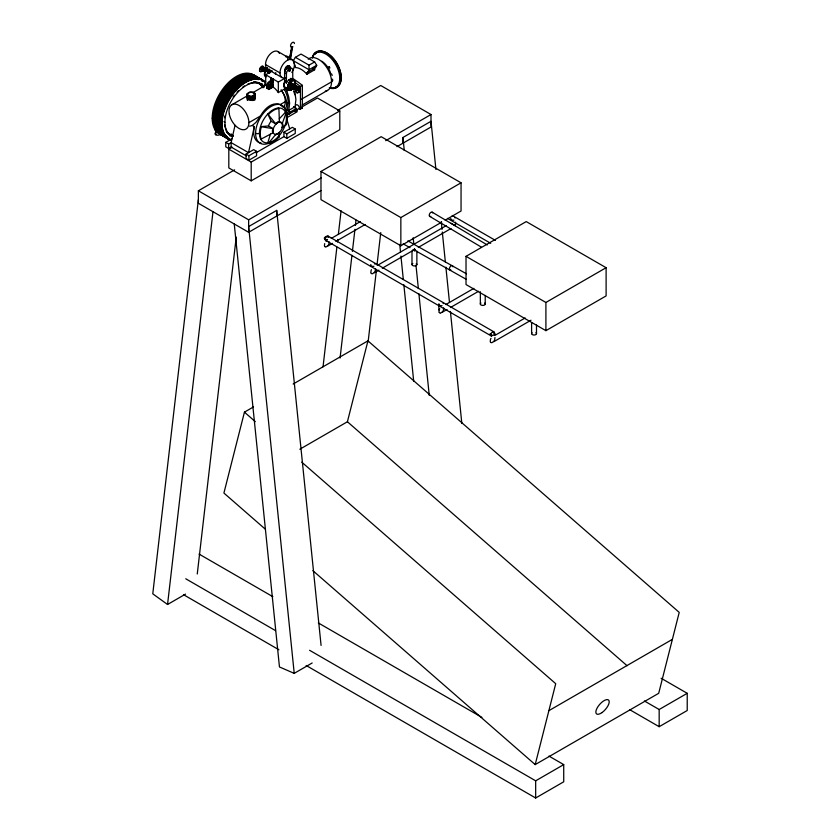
<?xml version="1.0" encoding="UTF-8"?>
<svg xmlns="http://www.w3.org/2000/svg" width="840" height="840" viewBox="0 0 840 840"><rect width="100%" height="100%" fill="white"/><g stroke="black" fill="none" stroke-linecap="round" stroke-linejoin="round"><path stroke-width="1.26" d="M268.842 89.502L268.842 87.644A4.095 2.363 -60 0 1 271.73 82.624L273.105 81.837L273.105 79.055L273.105 87.035L268.842 89.502A14.07 8.117 60 0 0 266.647 88.242L266.647 86.373A4.095 2.363 -60 0 1 269.546 81.364L270.921 80.567L270.921 77.784L270.921 81.207M455.584 224.469L455.584 222.201M282.891 107.079L280.287 104.538L285.338 101.619M262.206 70.108C259.854 70.602 262.941 66.538 262.154 69.3M287.868 84.452L287.858 85.208L289.401 82.782M298.064 87.801L297.927 86.73L299.219 88.379L298.011 90.857L298.893 90.038L298.61 88.578M261.261 69.594L261.817 68.145L261.891 69.29M261.114 69.542C261.24 66.927 265.892 66.329 263.351 69.93M297.602 90.52C299.607 88.379 294.599 92.159 297.581 87.843A1.984 1.25 -51.8 0 1 297.832 87.654M297.791 90.584L298.862 89.502M299.849 90.311C297.685 92.957 300.437 88.83 298.935 89.786M298.715 89.492L298.694 90.468M262.164 67.053L261.807 66.434M262.374 66.927L265.514 68.114L265.293 70.644M265.346 71.852L265.85 70.539M268.653 71.001L268.359 69.731L269.094 70.98M290.556 83.538L289.863 85.249M295.659 89.418C293.013 89.481 296.971 84.924 297.665 86.677C296.226 86.405 294.189 89.743 296.121 89.838M267.529 69.184C266.017 67.211 262.678 71.631 265.041 71.809M264.096 87.234L264.915 83.307A19.992 11.54 60 0 1 265.671 81.742M198.366 199.689L152.775 593.827L167.548 604.485L185.504 594.122M167.548 604.485L212.982 211.712M197.264 573.982L236.219 237.132M323.032 366.849L336.882 247.18M337.481 241.983L337.785 239.379M338.383 234.171L341.093 210.767M340.064 358.029L351.95 255.276M352.401 251.381L354.953 229.268M355.404 225.362L356.013 220.164M368.12 341.828L376.394 270.291M376.992 265.094L380.751 232.575M268.559 143.252A19.1 11.025 -60 0 0 278.901 137.277L279.394 132.248A6.825 3.938 -60 0 1 275.825 134.305L268.559 143.252L267.803 142.821L270.438 134.117M291.69 84.389C292.299 79.832 285.999 85.764 289.411 85.691M296.32 87.066L295.659 88.599M298.641 88.4C299.229 84.588 293.727 90.384 296.93 90.006M290.062 59.441L292.12 46.914A2.709 1.848 71.5 0 0 292.509 47.135L290.441 59.661M288.771 82.719L288.54 83.528M297.465 87.822C298.064 83.023 291.711 89.302 295.25 88.998M291.879 86.877C292.53 90.258 295.995 83.118 292.509 84.084C289.055 86.625 291.753 88.337 293.444 84.851C297.35 83.843 293.244 90.531 293.401 88.043C293.811 85.145 298.473 85.155 296.478 88.547M292.12 46.914A2.72 1.565 -60 0 1 291.637 47.072L289.632 58.58L292.016 47.303A2.72 1.565 -60 0 0 292.509 47.135M235.022 125.297L231.137 142.622L231.137 147.073L246.33 155.852M249.543 126.158A13.629 9.776 76.8 0 0 250.467 126.042L252.231 125.454L254.321 126.662L248.504 152.649L231.137 142.622L228.669 144.049L225.771 142.38L225.771 146.832L228.669 148.502L231.137 147.073M267.351 69.29L265.44 69.972L265.031 72.177M266.144 70.171L266.049 68.397L266.899 69.321M286.031 111.363A2.73 1.575 60 0 0 289.096 114.261A2.73 1.575 60 0 0 288.781 110.376L289.632 103.152L288.76 97.073A19.992 11.54 60 0 0 287.543 93.408L286.44 88.904L284.592 87.833L284.592 89.88A3.444 1.984 60 0 1 285.348 91.34L285.831 92.453A19.309 11.151 60 0 1 288.162 102.764M294.157 110.439A2.73 1.575 60 0 0 296.026 109.83A2.73 1.575 60 0 0 295.05 106.754L295.911 99.53L295.029 93.461A19.992 11.54 60 0 0 293.811 89.786L293.391 88.557M253.502 406.917L244.44 412.156L223.913 493.059L265.419 529.263M299.828 449.232L347.413 421.754L367.941 340.851L679.224 612.392L658.697 693.304L535.196 764.6L312.858 570.644M535.196 764.6L555.723 683.697L301.76 462.147M263.109 70.077L264.317 68.408L265.797 68.187L263.708 70.329L263.844 71.484L264.925 71.127M260.137 68.439L260.82 67.63M278.156 108.035L278.901 108.465L279.394 121.895A6.825 3.938 -60 0 0 275.825 123.953L271.194 121.275L267.803 113.998L275.825 123.953M273.903 140.721L273.441 141.351M247.013 94.217L249.543 92.033L252.672 92.033L254.888 93.314L254.888 97.346L251.108 98.805L247.328 97.346L247.013 94.217L248.209 95.886L251.108 96.579L253.995 95.886L255.203 94.217M247.013 96.442L247.328 95.54M282.408 123.113L282.093 123.448A6.825 3.938 -60 0 1 282.093 127.564L282.408 127.544A7.319 4.221 -60 0 0 282.408 123.113L286.209 112.686L285.453 112.245L279.237 118.881M324.671 243.632L324.419 245.952M298.589 90.174L298.641 90.111A1.774 0.903 -67.6 0 1 298.389 90.426M291.889 85.785C294.431 80.808 286.524 84.651 289.873 86.069M262.973 69.311C265.965 64.103 262.469 72.471 264.17 70.948M264.716 70.308C266.238 64.512 261.103 71.789 262.784 70.445C260.348 70.812 264.831 65.142 262.374 66.812M290.64 85.281L291.113 83.528L290.493 82.677M292.383 86.299C295.071 80.283 286.471 86.531 290.85 86.111M306.936 74.245A18.417 10.637 60 0 0 295.355 67.557L295.355 65.993A11.519 6.647 60 0 1 293.286 60.648L295.397 57.309L301.004 54.065L314.622 61.929L316.722 65.268A11.519 6.647 60 0 1 314.654 68.219L306.936 72.681L306.936 74.245L314.654 69.783L314.654 68.219M292.908 86.688C295.827 81.953 287.847 84.683 290.923 86.793C292.194 82.835 296.552 84.987 293.601 88.284C296.919 90.227 295.334 81.281 292.593 86.814C292.194 90.888 294.483 82.593 296.3 86.205M260.421 116.056L255.938 122.43L252.304 125.423M291.701 86.1L291.48 87.423L292.698 86.972M260.505 138.6L261.25 139.03L273.126 132.741A6.825 3.938 -60 0 1 273.126 128.625L268.495 125.958L260.505 126.662L273.126 128.625M298.746 90.279C300.394 89.03 299.775 85.859 298.032 87.297M326.109 241.511L326.77 241.017M273.21 141.561L268.853 143.525M282.408 127.544L286.209 124.624A19.1 11.025 -60 0 0 286.209 112.686M268.37 70.749L269.524 70.403L269.787 70.99M286.135 88.074L278.324 92.589A14.07 8.117 60 0 0 265.703 85.302L265.703 74.77L272.381 70.917M290.861 78.288L292.709 79.359A5.733 3.308 -60 0 0 286.44 82.971L284.592 81.911L284.592 72.733A4.095 2.363 -60 0 1 287.49 67.725L287.973 67.442A4.095 2.363 -60 0 1 290.776 68.355M286.44 82.971L286.44 73.805A4.095 2.363 -60 0 1 289.338 68.786L289.821 68.513A4.095 2.363 -60 0 1 292.709 70.182L292.793 79.706M231.914 104.727L247.38 95.802M252.893 92.62L267.257 84.326M266.647 88.242L270.921 85.775L270.921 83.496M265.703 74.77L278.324 82.058L285.002 78.204M295.397 57.309L309.005 65.163L314.622 61.929M316.722 65.268L309.005 69.72A11.519 6.647 60 0 1 306.936 72.681M284.592 89.88L289.821 86.867M288.445 89.534L290.535 88.326M286.44 90.951L290.619 88.536M295.691 105.473A2.73 1.575 60 0 1 298.074 105.357A2.73 1.575 60 0 1 299.387 108.864L300.447 109.053L300.447 86.468L302.379 85.355A111.762 64.533 60 0 0 293.57 79.023M248.903 122.651L260.484 115.962C264.285 109.127 271.572 101.588 280.14 104.475M286.724 103.845L288.656 102.722M225.771 142.38L231.987 138.789M301.445 99.246L331.538 81.868A4.095 2.363 0 0 0 332.262 79.097M286.534 111.048L288.624 109.841M288.781 110.376L295.05 106.754M289.244 112.613L295.512 108.99M302.054 105.115L327.548 90.395M286.87 115.311L294.126 111.121M296.131 110.219L299.46 108.297M301.518 107.184L317.425 97.996L339.801 110.922L339.801 129.686L251.202 180.841L228.816 167.927L228.816 149.153L232.228 147.189M299.387 108.864L302.379 107.94L302.379 85.355M300.447 109.053L302.379 107.94M286.44 117.936L297.098 111.783L297.098 109.4M246.036 154.077L253.68 149.656L256.578 151.326L256.578 155.778L248.923 160.198L246.036 158.529L246.036 154.077L248.923 155.747L256.578 151.326M283.92 136.657L283.92 132.195L292.341 127.334L295.239 129.003L295.239 133.465L286.808 138.327L283.92 136.657L255.927 152.817M283.92 132.195L286.808 133.875L295.239 129.003M320.943 190.543L248.64 232.291L198.366 203.27L198.366 190.785L234.612 169.859M337.691 110.345L380.73 85.502L431.004 114.523L431.004 127.008L396.963 146.653M228.816 149.153L251.202 162.078L339.801 110.922M441.745 222.149L400.848 245.763L320.975 199.647L320.975 171.444L381.171 136.689L461.055 182.805L461.055 211.008L445.147 220.185M198.366 190.785L248.64 219.807L321.132 177.954M385.697 140.679L431.004 114.523M321.08 645.435L276.696 210.389L248.64 226.579L294.221 673.355L312.175 662.981M402.948 143.199L402.948 137.487L431.004 121.296L435.918 169.491M331.264 238.423L360.476 221.56M327.999 245.952L332.504 243.348M335.885 241.406L365.159 224.501M320.975 171.444L400.848 217.56L461.055 182.805M377.675 265.22L446.208 225.656M374.409 272.748L378.913 270.144M382.294 268.202L414.95 249.344M418.331 247.391L450.986 228.533M466.022 256.347L526.229 221.592L606.113 267.708L606.113 295.911L545.905 330.666L466.022 284.55L466.022 256.347L545.905 302.463L606.113 267.708M293.16 384.027L367.941 340.851M445.809 304.563L473.897 288.341M442.544 312.092L447.048 309.488M450.429 307.534L478.58 291.281M494.834 335.454L525.168 317.951M493.815 341.691L530.985 320.229M548.877 710.661L672.378 639.366M309.582 650.286L535.668 780.812L563.724 764.61L563.724 781.799L535.668 798L306.169 665.5M644.396 700.98L659.169 709.506L687.225 693.315L687.225 710.504L659.169 726.695L629.633 709.643M267.047 85.638L269.315 86.625M272.832 84.819L270.648 83.79M269.178 70.938L270.05 70.739L268.464 70.098M289.391 82.541L290.252 82.341M261.797 66.528L262.038 66.329A2.961 1.712 -60 0 0 259.55 70.602A2.961 1.712 -60 0 0 262.815 70.161M326.161 246.918L328.01 245.564A4.809 3.927 -60 0 0 328.881 244.052L329.144 241.784M491.978 342.657L493.826 341.292A4.809 3.927 -60 0 0 494.707 339.78L494.959 337.502M372.55 273.725L374.419 272.349A4.809 3.927 -60 0 0 375.291 270.837L375.554 268.559M440.664 313.068L442.554 311.693A4.809 3.927 -60 0 0 443.425 310.181L443.688 307.902M287.752 85.218L289.223 84.966L289.937 82.698M289.411 82.005L289.947 82.1M213.938 118.335L214.904 118.892M325.5 246.981L324.713 246.54M371.91 273.777L371.102 273.315M440.044 313.11L439.226 312.627M491.348 342.72L490.497 342.227M262.017 66.329L262.038 66.329A2.961 1.712 -60 0 1 263.34 69.216M294.221 673.355L279.457 666.96L234.255 223.986M339.738 78.246L341.219 77.438M407.873 240.87L466.536 273.84M403.179 243.852L410.025 247.664M413.448 249.564L466.294 279.342M277.851 51.502L292.32 59.861M293.286 60.648L309.005 69.72L309.005 65.163M287.973 67.442L289.821 68.513M287.49 67.725L289.338 68.786M287.731 67.914L289.58 68.975M284.592 72.733L286.44 73.805M265.503 64.543L279.972 72.902M289.58 79.454L291.512 80.567M288.614 79.558L291.512 81.228M267.624 69.227L282.093 77.585M261.261 68.03L262.175 68.555M262.363 68.67L265.608 70.539M289.023 84.063L298.736 89.67M267.236 67.956L267.236 71.883L269.084 72.954A5.733 3.308 -60 0 1 270.931 70.403M260.096 68.702L261.019 69.227M261.209 69.342L265.524 71.831M287.858 84.725L297.581 90.342M297.769 90.447L298.694 90.983M291.512 89.25L287.647 87.024A4.914 2.835 -60 0 0 289.349 85.533M289.58 88.809L291.512 89.922M270.921 80.567L273.105 81.837M269.546 81.364L271.73 82.624M266.647 86.373L268.842 87.644M452.245 215.471L495.411 240.387M285.453 124.194L286.209 124.624M447.531 218.39L490.697 243.306M279.31 121.853L282.093 123.448M451.038 223.262L451.899 223.745M452.183 223.913L454.146 225.047M454.398 225.194L455.238 225.687M278.156 136.847L278.901 137.277M223.965 121.674L224.931 122.231M212.195 118.22L213.161 118.776M214.127 119.333L214.904 119.784M215.859 120.341L216.636 120.782M217.602 121.338L218.369 121.79M219.334 122.346L220.112 122.787M221.078 123.344L222.043 123.9M327.999 236.061L493.815 331.79M325.553 240.293L491.379 336.021M661.091 678.226L687.225 693.315M199.028 554.064L272.874 596.694M318.318 622.933L481.919 717.392M548.95 756.084L563.724 764.61M185.745 578.781L275.499 630.609M183.477 594.668L278.901 649.761M432.191 212.173L487.253 244.944M429.713 216.384L481.404 247.149M295.176 82.551L300.447 86.468M253.995 94.773L255.203 96.442M347.413 421.754L627.071 665.721M244.44 412.156L255.308 421.638M286.808 119.154L289.737 128.845M490.224 341.628L490.487 339.36A4.809 3.927 -60 0 1 490.98 338.394M438.974 312.092L439.215 309.76A4.809 3.927 -60 0 1 439.73 308.752M370.829 272.727L371.081 270.428A4.809 3.927 -60 0 1 371.427 269.682M331.758 74.036L332.147 75.505M441.242 221.592L442.04 229.404M442.302 232.008L445.358 261.965M445.893 267.173L449.474 302.348M450.408 311.462L461.843 423.486M402.948 137.487L404.281 150.518M413.185 237.783L413.847 244.303M415.968 265.135L418.362 288.582M418.897 293.8L429.261 395.399M399.735 244.335L400.533 252.158M400.932 256.064L403.316 279.52M403.851 284.729L413.69 381.139M291.102 83.454L291.113 83.528A5.733 3.308 -60 0 0 291.68 80.178M288.194 102.785L287.627 108.139L286.755 109.368A2.73 1.575 60 0 0 285.978 110.386M659.169 709.506L659.169 726.695M545.905 302.463L545.905 330.666M536.498 325.017L536.498 333.606M535.668 780.812L535.668 798M531.605 322.57L531.605 333.606M485.226 295.418L485.226 304.006M480.344 291.743L480.344 304.006M438.879 304.311L438.879 309.971M416.871 251.055L416.871 264.537M414.435 248.598L414.435 251.055M411.989 251.055L411.989 264.537M400.848 217.56L400.848 245.763M286.808 133.875L286.808 138.327M278.324 82.058L278.324 92.589M276.696 210.389L276.696 216.101M269.084 69.017L269.084 72.954M254.888 93.314L254.888 97.346M253.995 95.886L253.995 98.112M252.672 96.401L252.672 98.627M251.108 96.579L251.108 98.805M251.202 162.078L251.202 180.841M249.543 96.401L249.543 98.627M248.923 155.747L248.923 160.198M248.64 219.807L248.64 232.291M248.598 97.892L248.598 98.448M248.209 95.886L248.209 98.112M248.209 99.12L248.209 100.076M247.328 93.314L247.328 97.346M228.669 144.049L228.669 148.502M215.796 134.768L216.279 130.032A2.047 1.186 0 0 1 215.912 129.749M263.791 68.544A2.961 1.712 -60 0 1 260.453 71.631A2.961 1.712 -60 0 1 260.831 67.41A2.961 1.712 -60 0 1 263.875 67.62M293.727 91.486A12.274 7.088 60 0 1 294.798 94.752M261.146 143.062A21.829 12.6 -60 0 1 254.321 126.662M268.328 143.43A21.829 12.6 -60 0 1 255.675 131.513A21.829 12.6 -60 0 1 271.205 106.397A21.829 12.6 -60 0 1 286.44 114.124M259.476 133.224A2.73 1.575 0 0 1 255.612 133.224M286.87 115.678A2.73 1.575 0 0 1 286.482 117.632M261.25 139.03A19.1 11.025 -60 0 1 261.25 127.092M268.559 114.439A19.1 11.025 -60 0 1 278.901 108.465M279.531 132.542A7.319 4.221 -60 0 1 275.688 134.747M272.811 133.088A7.319 4.221 -60 0 1 272.811 128.656M275.688 123.659A7.319 4.221 -60 0 1 279.531 121.443M268.495 125.958A6.825 3.938 -60 0 1 271.194 121.275M222.285 135.051A34.115 19.698 -60 0 1 218.957 94.993A34.115 19.698 -60 0 1 255.413 76.251M253.712 82.089A29.337 16.936 -60 0 1 263.014 87.854M233.425 135.544A29.337 16.936 -60 0 1 226.139 131.03M247.464 84.305A29.337 16.936 -60 0 1 263.277 87.255M233.121 135.87A29.337 16.936 -60 0 1 224.668 124.751M224.668 117.779A29.337 16.936 -60 0 1 224.941 115.899M233.121 96.905A29.337 16.936 -60 0 1 234.392 95.214M237.079 92.064A29.337 16.936 -60 0 1 238.497 90.615M242.928 86.919A29.337 16.936 -60 0 1 244.44 85.922M253.491 82.068A30.02 17.336 -60 0 1 263.708 86.74M232.848 136.479A30.02 17.336 -60 0 1 226.684 132.101M232.585 136.657A30.02 17.336 -60 0 1 231.998 99.897A30.02 17.336 -60 0 1 263.855 86.236M230.727 140.291A34.115 19.698 -60 0 1 229.415 99.593A34.115 19.698 -60 0 1 265.251 81.931M229.761 139.734A34.115 19.698 -60 0 1 228.448 99.036A34.115 19.698 -60 0 1 264.285 81.375M225.719 135.534A33.023 19.068 -60 0 1 228.984 99.372A33.023 19.068 -60 0 1 258.783 79.653M261.397 80.661A33.023 19.068 -60 0 1 262.584 81.386M227.167 136.773A32.75 18.911 -60 0 1 226.086 135.902M222.233 129.476A32.75 18.911 -60 0 1 230.937 95.004A32.75 18.911 -60 0 1 257.891 79.443M228.018 137.624A33.023 19.068 -60 0 1 226.286 101.976A33.023 19.068 -60 0 1 257.817 79.097M230.191 139.619A34.115 19.698 -60 0 1 227.483 98.48A34.115 19.698 -60 0 1 264.348 81.879M230.895 139.44A34.115 19.698 -60 0 1 225.498 100.202A34.115 19.698 -60 0 1 262.542 80.377M227.252 137.183A33.023 19.068 -60 0 1 226.065 100.464A33.023 19.068 -60 0 1 258.394 79.076M222.484 132.72A32.75 18.911 -60 0 1 221.708 131.429M220.5 128.478A32.75 18.911 -60 0 1 220.07 126.84M219.576 123.26A32.75 18.911 -60 0 1 231.347 91.192A32.75 18.911 -60 0 1 256.158 78.435M225.099 135.891A33.023 19.068 -60 0 1 225.687 98.858A33.023 19.068 -60 0 1 257.428 78.519M228.459 138.611A34.115 19.698 -60 0 1 225.131 98.553A34.115 19.698 -60 0 1 261.587 79.821M229.152 138.442A34.115 19.698 -60 0 1 224.353 98.112A34.115 19.698 -60 0 1 261.839 80.43M223.241 134.558A33.023 19.068 -60 0 1 226.139 96.327A33.023 19.068 -60 0 1 257.922 78.656M261.912 83.507A32.75 18.911 -60 0 1 262.574 84.924M218.768 127.481A32.75 18.911 -60 0 1 218.337 125.832M217.844 122.252A32.75 18.911 -60 0 1 248.42 77.333M222.275 134.001A33.023 19.068 -60 0 1 223.367 98.91A33.023 19.068 -60 0 1 252.914 76.818M255.685 77.511A33.023 19.068 -60 0 1 256.956 78.089M226.716 137.613A34.115 19.698 -60 0 1 223.388 97.555A34.115 19.698 -60 0 1 259.844 78.813M227.419 137.434A34.115 19.698 -60 0 1 222.621 97.104A34.115 19.698 -60 0 1 260.096 79.433M223.776 135.177A33.023 19.068 -60 0 1 223.178 97.409A33.023 19.068 -60 0 1 256.19 77.648M260.841 83.916A32.75 18.911 -60 0 1 261.387 85.449M217.025 126.473A32.75 18.911 -60 0 1 223.125 95.991A32.75 18.911 -60 0 1 246.687 76.335M260.831 83.633A33.023 19.068 -60 0 1 261.377 85.176M222.81 134.621A33.023 19.068 -60 0 1 221.634 133.886M219.544 131.975A33.023 19.068 -60 0 1 222.81 95.802A33.023 19.068 -60 0 1 252.599 76.083M226.453 136.878A34.115 19.698 -60 0 1 221.056 97.639A34.115 19.698 -60 0 1 258.111 77.816M224.217 136.164A34.115 19.698 -60 0 1 221.508 95.025A34.115 19.698 -60 0 1 258.363 78.424M222.043 134.169A33.023 19.068 -60 0 1 220.857 97.461A33.023 19.068 -60 0 1 253.186 76.062M231.609 134.221A32.75 18.911 -60 0 1 229.992 134.589M218.148 130.872A32.75 18.911 -60 0 1 217.277 129.707M215.838 127.008A32.75 18.911 -60 0 1 219.671 98.133A32.75 18.911 -60 0 1 241.678 76.23M246.53 75.117A32.75 18.911 -60 0 1 249.533 75.17M231.378 134.347A33.023 19.068 -60 0 1 229.74 134.726M217.812 130.966A33.023 19.068 -60 0 1 221.078 94.805A33.023 19.068 -60 0 1 250.866 75.086M224.721 135.881A34.115 19.698 -60 0 1 219.922 95.55A34.115 19.698 -60 0 1 257.397 77.868M231.178 135.324A34.115 19.698 -60 0 1 229.499 135.713M219.65 134.768A2.73 1.575 0 0 1 216.027 134.883A2.73 1.575 0 0 1 215.418 132.815M217.214 131.303A2.73 1.575 0 0 1 215.418 128.919M301.276 107.888A2.73 1.575 60 0 1 300.29 108.559M329.291 66.791A4.914 2.835 60 0 1 329.711 67.368M315 54.39A19.782 11.424 60 0 1 336.536 62.696A19.782 11.424 60 0 1 335.339 87.171M328.786 66.686A4.914 2.835 60 0 1 329.784 68.156M312.585 57.824A20.464 11.812 60 0 1 327.59 53.445A20.464 11.812 60 0 1 341.114 76.303A20.464 11.812 60 0 1 330.372 87.895M312.375 57.078A20.464 11.812 60 0 1 336.651 64.312A20.464 11.812 60 0 1 329.889 88.169M312.354 57.782A19.782 11.424 60 0 1 335.822 64.775A19.782 11.424 60 0 1 329.291 87.843M321.772 61.205A14.322 8.274 60 0 1 330.866 73.962M312.806 67.851A18.417 10.637 60 0 1 314.654 69.783M308.207 59.21A18.417 10.637 60 0 1 328.209 69.909A18.417 10.637 60 0 1 325.3 91.109M281.096 89.754A14.07 8.117 60 0 1 283.49 107.226M282.104 91.665A13.639 7.875 60 0 1 285.127 109.064M270.711 83.517A2.594 1.502 -60 0 1 269.22 86.468A2.184 1.26 -60 0 0 270.701 83.601M267.519 86.772A2.594 1.502 -60 0 1 267.519 83.948A2.594 1.502 -60 0 1 269.945 82.236M268.097 86.646A2.184 1.26 -60 0 1 267.824 84.651A2.184 1.26 -60 0 1 269.567 82.793M293.99 106.764A2.73 1.575 60 0 1 296.121 110.45A2.73 1.575 60 0 1 293.58 110.849M253.995 95.77A4.095 2.363 0 0 1 254.299 98.921A4.095 2.363 0 0 1 248.913 99.445A4.095 2.363 0 0 1 247.433 96.401A3.822 2.205 0 0 0 251.864 99.162A3.822 2.205 0 0 0 254.173 95.686M247.506 100.443A4.053 2.898 -16.5 0 1 248.042 97.125M254.173 96.127A3.822 2.205 0 0 1 251.864 99.603A3.822 2.205 0 0 1 247.391 96.925M254.1 95.907A3.549 2.047 0 0 1 251.937 98.994A3.549 2.047 0 0 1 247.569 96.81M254.1 95.351A3.549 2.047 0 0 1 251.937 98.438A3.549 2.047 0 0 1 247.569 96.254M252.924 97.555A4.053 1.596 12.4 0 1 254.636 100.107A4.053 1.596 12.4 0 1 249.102 99.698M224.805 107.888A32.75 18.911 -60 0 1 232.942 93.45M239.148 86.825A32.75 18.911 -60 0 1 240.797 85.439M220.668 115.542A32.75 18.911 -60 0 1 235.788 87.318M239.064 84.441A32.75 18.911 -60 0 1 240.734 83.192M252.326 78.467A32.75 18.911 -60 0 1 258.079 79.202M218.621 116.645A32.75 18.911 -60 0 1 235.672 84.819M240.691 81.07A32.75 18.911 -60 0 1 245.742 78.582M249.008 77.679A32.75 18.911 -60 0 1 250.593 77.459M216.878 115.636A32.75 18.911 -60 0 1 238.948 80.062M247.275 76.671A32.75 18.911 -60 0 1 248.85 76.461M215.45 112.539A32.75 18.911 -60 0 1 229.005 85.922M232.197 82.814A32.75 18.911 -60 0 1 237.216 79.065M240.597 77.259A32.75 18.911 -60 0 1 242.267 76.577M285.516 56.711A4.095 2.363 60 0 1 290.22 59.23M285.548 71.463A3.413 1.974 -60 0 1 286.471 67.368A3.413 1.974 -60 0 1 289.643 66.224A3.413 1.974 -60 0 1 289.401 70.067M289.611 86.121A5.733 3.308 -60 0 1 284.592 87.833M284.592 81.911A5.733 3.308 -60 0 1 285.569 80.357M291.743 86.835A5.733 3.308 -60 0 1 286.44 88.904M289.632 85.953A5.733 3.308 -60 0 1 284.193 87.444A5.733 3.308 -60 0 1 285.411 80.398M291.06 80.314A4.914 2.835 -60 0 1 290.84 82.74M285.327 87.339A4.914 2.835 -60 0 1 285.327 81.364M294.01 106.575A1.911 1.103 60 0 1 295.47 108.57A1.911 1.103 60 0 1 294.683 109.956M286.797 69.279A1.365 0.788 -60 0 1 288.11 67.778A1.365 0.788 -60 0 1 288.55 69.132M285.201 71.421A3.413 1.974 -60 0 1 286.944 66.108A3.413 1.974 -60 0 1 289.464 68.418M267.236 71.883A5.733 3.308 -60 0 1 269.084 69.342M265.965 77.059A5.733 3.308 -60 0 1 264.484 73.195A5.733 3.308 -60 0 1 267.561 67.861M265.944 76.157A4.914 2.835 -60 0 1 267.435 68.66M269 73.332A5.733 3.308 -60 0 1 270.848 70.623M275.751 72.597A4.914 2.835 -60 0 1 275.383 74.204M269.472 73.448A4.914 2.835 -60 0 1 271.299 70.886M269.903 69.689A10.238 5.912 -60 0 1 267.719 57.257A10.238 5.912 -60 0 1 279.5 53.477M285.38 77.868A10.238 5.912 -60 0 1 280.739 68.733A10.238 5.912 -60 0 1 291.701 59.577A10.238 5.912 -60 0 1 291.837 72.471M292.016 47.303A2.72 1.932 75.6 0 1 291.637 47.072M292.887 46.662A2.73 1.575 -60 0 1 290.567 46.179A2.73 1.575 -60 0 1 292.278 42.62A2.73 1.575 -60 0 1 294.399 43.533M285.883 56.563A4.022 1.292 76.1 0 1 286.902 57.151M287.584 58.391A4.022 1.292 76.1 0 1 288.057 59.735M298.473 87.402A2.058 1.186 -60 0 1 298.662 90.164M535.899 332.682A2.447 1.407 0 0 1 535.773 334.604A2.447 1.407 0 0 1 532.455 334.667A2.447 1.407 0 0 1 532.098 332.756M484.628 303.082A2.447 1.407 0 0 1 484.47 305.025A2.447 1.407 0 0 1 481.1 305.025A2.447 1.407 0 0 1 480.942 303.082M415.443 249.879A2.447 1.407 0 0 1 412.965 249.732M416.272 263.613A2.447 1.407 0 0 1 416.031 265.608A2.447 1.407 0 0 1 412.587 265.461A2.447 1.407 0 0 1 412.829 263.477M493.101 332.524A2.447 1.407 0 0 1 494.97 334.246A2.447 1.407 0 0 1 491.935 335.265A2.447 1.407 0 0 1 490.266 333.48M491.768 336.137A2.447 1.407 -60 0 1 491.096 333.774A2.447 1.407 -60 0 1 493.49 331.685A2.447 1.407 -60 0 1 494.046 334.152M327.516 239.516A2.447 1.407 0 0 1 324.334 238.245A2.447 1.407 0 0 1 327.274 236.796M327.957 236.943A2.447 1.407 0 0 1 328.65 237.269M326.77 240.167A2.447 1.407 -60 0 1 325.048 239.127A2.447 1.407 -60 0 1 326.855 236.135A2.447 1.407 -60 0 1 328.503 237.321M450.828 269.913A2.447 1.397 -60.4 0 1 449.442 268.527A2.447 1.397 -60.4 0 1 451.248 265.724A2.447 1.397 -60.4 0 1 452.855 266.763M373.926 266.312A2.447 1.407 0 0 1 371.459 265.965A2.447 1.407 0 0 1 370.86 264.537M374.367 263.739A2.447 1.407 0 0 1 375.197 264.17M453.884 220.154A2.447 1.407 0 0 1 451.416 219.797A2.447 1.407 0 0 1 450.818 218.379M454.87 217.812A2.447 1.407 0 0 1 455.154 218.001M442.06 305.655A2.447 1.407 0 0 1 439.593 305.308A2.447 1.407 0 0 1 438.995 303.881M443.048 303.314A2.447 1.407 0 0 1 443.457 303.618M430.805 216.332A2.447 1.386 -59.2 0 1 429.23 215.323A2.447 1.386 -59.2 0 1 430.773 212.436A2.447 1.386 -59.2 0 1 432.642 212.888M601.965 712.614A9.177 3.822 -48.9 0 0 608.58 700.046A9.177 3.822 -48.9 0 0 597.041 708.183A9.177 3.822 -48.9 0 0 601.965 712.614M229.299 114.104A14.07 8.117 60 0 0 245.858 129.171A14.07 8.117 60 0 0 241.7 107.457A14.07 8.117 60 0 0 229.299 114.104M298.599 92.148A3.003 1.732 -60 0 0 299.744 87.455A3.003 1.732 -60 0 0 296.142 90.405A3.003 1.732 -60 0 0 298.599 92.148M298.788 92.264A3.003 1.732 -60 0 0 299.933 87.57A3.003 1.732 -60 0 0 296.331 90.52A3.003 1.732 -60 0 0 298.788 92.264M276.476 138.474A19.1 11.025 -60 0 0 282.534 108.885A19.1 11.025 -60 0 0 259.928 128.919A19.1 11.025 -60 0 0 276.476 138.474M278.796 133.088A6.825 3.938 -60 0 0 281.4 122.42A6.825 3.938 -60 0 0 273.221 129.119A6.825 3.938 -60 0 0 278.796 133.088M271.446 87.696A2.594 1.502 -60 0 0 272.433 83.643A2.594 1.502 -60 0 0 269.336 86.184A2.594 1.502 -60 0 0 271.446 87.696M271.1 87.234A2.184 1.26 -60 0 0 271.929 83.822A2.184 1.26 -60 0 0 269.315 85.964A2.184 1.26 -60 0 0 271.1 87.234M249.344 96.012A3.413 1.974 0 0 0 254.52 94.364A3.413 1.974 0 0 0 249.448 92.6A3.413 1.974 0 0 0 249.344 96.012M289.81 71.033A1.365 0.788 -60 0 0 290.272 68.912A1.365 0.788 -60 0 0 288.645 70.319A1.365 0.788 -60 0 0 289.81 71.033M292.488 89.219A5.733 3.308 -60 0 0 294.42 80.314A5.733 3.308 -60 0 0 287.616 86.195A5.733 3.308 -60 0 0 292.488 89.219M292.341 88.652A4.914 2.835 -60 0 0 294.01 81.018A4.914 2.835 -60 0 0 288.173 86.058A4.914 2.835 -60 0 0 292.341 88.652M286.577 111.447A1.911 1.103 60 0 0 288.824 113.495A1.911 1.103 60 0 0 288.256 110.544A1.911 1.103 60 0 0 286.577 111.447"/></g></svg>
